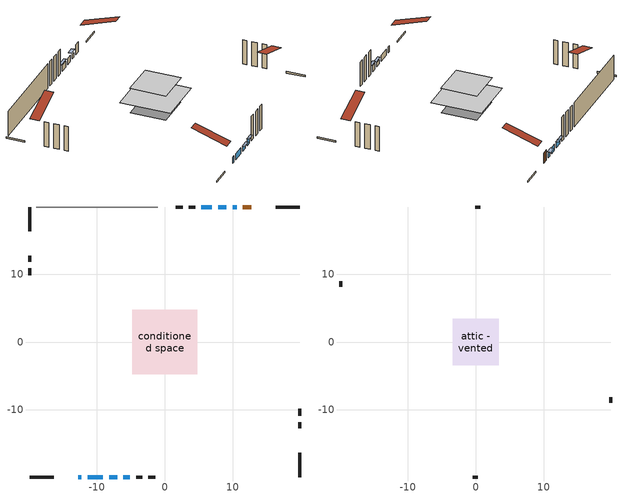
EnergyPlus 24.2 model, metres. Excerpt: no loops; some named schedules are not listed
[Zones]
conditioned space
 floor outside (Floor1 construction): -0.59,-0.59 -0.59,0.59 0.59,0.59 0.59,-0.59 z0
 floor adiabatic (AdiabaticFloorConstruction): -4.78,-4.78 -4.78,4.78 4.78,4.78 4.78,-4.78 z2.44
 floor foundation (Slab1 construction): -3.36,-3.36 -3.36,3.36 3.36,3.36 3.36,-3.36 z0
 wall outside (RimJoist1 construction): 19.87,19.87 16.31,19.87 / -19.87,-19.87 -16.31,-19.87 / -19.87,19.87 -19.87,16.31 / 19.87,-19.87 19.87,-16.31 z0:0.3
 wall outside (AdiabaticWallConstruction 1): 12.7,19.87 11.51,19.87 z0:2.03
 wall outside (AdiabaticWallConstruction): -12.7,-19.87 -12.26,-19.87 / 9.07,19.87 7.85,19.87 / -11.33,-19.87 -9.1,-19.87 / -6.07,-19.87 -5.16,-19.87 z0:1.22; 10.58,19.87 10,19.87 z0:0.92; 6.92,19.87 5.39,19.87 z0:1.14; -8.17,-19.87 -7,-19.87 z0:0.82
 wall outside (Wall1 construction): 4.47,19.87 3.56,19.87 / -4.23,-19.87 -3.33,-19.87 / -19.87,12.7 -19.87,11.8 / 19.87,-12.7 19.87,-11.8 z0:4.88
 wall outside (Wall2 construction): 2.64,19.87 1.61,19.87 / -2.4,-19.87 -1.37,-19.87 / -19.87,10.87 -19.87,9.84 / 19.87,-10.87 19.87,-9.84 z0:4.88
 wall adiabatic (Wall4 construction): -1.02,19.87 -18.94,19.87 z0:4.88
 window (WindowConstruction 5): -12.7,-19.87 -12.26,-19.87 z0:1.22
 window (WindowConstruction 6): 10.58,19.87 10,19.87 z0:0.91
 window (WindowConstruction): 9.07,19.87 7.85,19.87 z0:1.22
 window (WindowConstruction 1): -11.33,-19.87 -9.1,-19.87 z0:1.22
 window (WindowConstruction 2): 6.92,19.87 5.4,19.87 z0:1.14
 window (WindowConstruction 3): -8.17,-19.87 -7,-19.87 z0:0.81
 window (WindowConstruction 4): -6.07,-19.87 -5.16,-19.87 z0:1.22
 door (Door): 12.7,19.87 11.51,19.87 z0:2.03
 ceiling adiabatic (AdiabaticFloorConstruction): 4.78,-4.78 4.78,4.78 -4.78,4.78 -4.78,-4.78 z2.44
attic - vented
 floor to conditioned space (Floor2 construction Reversed): -3.41,-3.41 -3.41,3.41 3.41,3.41 3.41,-3.41 z4.88
 wall outside (Wall3 construction): 0.68,19.87 -0.09,19.87 / -0.45,-19.87 0.33,-19.87 / -19.87,8.92 -19.87,8.14 / 19.87,-8.92 19.87,-8.14 z0:4.88
 roof outside (Roof1 construction): 13.63,19.87,4.88 13.63,13.23,7.09 15.38,13.23,7.09 15.38,19.87,4.88; -13.63,-19.87,4.88 -13.63,-13.23,7.09 -15.38,-13.23,7.09 -15.38,-19.87,4.88; -19.87,13.63,4.88 -13.23,13.63,7.09 -13.23,15.38,7.09 -19.87,15.38,4.88; 19.87,-13.63,4.88 13.23,-13.63,7.09 13.23,-15.38,7.09 19.87,-15.38,4.88
shading: 9.54,19.87 11.04,19.87 11.04,20.48 9.54,20.48 z1.37; 5.1,19.87 7.22,19.87 7.22,20.33 5.1,20.33 z1.44; -6.7,-19.87 -8.47,-19.87 -8.47,-20.33 -6.7,-20.33 z1.11; -4.86,-19.87 -6.37,-19.87 -6.37,-20.33 -4.86,-20.33 z1.52
[Building]
Building 1: Terrain=Suburbs
[Site:Location]
Saint John AP_NB: Latitude {deg}=45.32; Longitude {deg}=-65.89; Time Zone {hr}=-4; Elevation {m}=109; Keep Site Location Information=Yes
[Site:GroundTemperature:Shallow]
1.82357, -0.0370019, -0.186003, 0.696932, 4.24142, 7.7694, 10.828, 12.7655, 12.9301, 11.3543, 8.37368, 4.95392
[Site:WaterMainsTemperature]
Calculation Method=Schedule; Temperature Schedule=mains temperature schedule
[Material] Roughness=Rough; Thermal Absorptance=0.9
Name | Thickness {m} | Conductivity {W/m-K} | Density {kg/m3} | Specific Heat {J/kg-K} | Solar Absorptance | Visible Absorptance
asphalt or fiberglass shingles | 0.00635 | 0.162714 | 1121.4 | 1465.45 | 0.4 | 0.4
ceiling loosefill ins | 0.169333 | 0.0480833 | 16.02 | 1046.75 | 0.7 | 0.7
ceiling stud and cavity | 0.1397 | 0.102239 | 65.682 | 1177.47 | 0.7 | 0.7
concrete 4.0 in. | 0.1016 | 1.803125 | 2242.8 | 837.4 | 0.7 | 0.7
door material | 0.04445 | 0.053851 | 512.64 | 1214.23 | 0.7 | 0.7
floor covering | 0.0127 | 0.0433444 | 54.468 | 1339.84 | 0.6 | 0.6
floor rigid ins; wall rigid ins | 0.512978 | 0.029427 | 32.04 | 1214.23 | 0.7 | 0.7
floor stud and cavity | 0.1397 | 0.0883297 | 92.3553 | 1139.71 | 0.7 | 0.7
floor stud and cavity 1 | 0.1397 | 1.75129 | 37.0049 | 1207.88 | 0.7 | 0.7
furniture material conditioned space 1 | 0.1524 | 0.115458 | 640.8 | 1214.23 | 0.6 | 0.6
gypsum board | 0.0127 | 0.160291 | 801 | 837.4 | 0.6 | 0.6
interior vertical ins | 0.025908 | 0.029427 | 32.04 | 1214.23 | 0.7 | 0.7
osb sheathing 0.5 in. | 0.0127 | 0.115458 | 512.64 | 1214.23 | 0.7 | 0.7
osb sheathing 0.5 in. 1 | 0.0127 | 0.115458 | 512.64 | 1214.23 | 0.4 | 0.4
osb sheathing 0.75 in. | 0.01905 | 0.115458 | 512.64 | 1214.23 | 0.7 | 0.7
osb sheathing 2.0 in. | 0.0508 | 0.115458 | 512.64 | 1214.23 | 0.7 | 0.7
rim joist stud and cavity | 0.0508 | 0.035724 | 125.044 | 1163.47 | 0.6 | 0.6
slab rigid ins | 0.000273588 | 0.029427 | 32.04 | 1214.23 | 0.7 | 0.7
wall stud and cavity | 0.1397 | 0.0995464 | 139.0536 | 1170.24 | 0.7 | 0.7
wall stud and cavity 1 | 0.1397 | 0.0999226 | 139.0536 | 1170.24 | 0.7 | 0.7
wall stud and cavity 2 | 0.0889 | 6.1454 | 50.32683 | 1063.81 | 0.6 | 0.6
wall stud and cavity 3 | 0.1397 | 0.0891899 | 139.0536 | 1170.24 | 0.7 | 0.7
wall stud and cavity 4 | 0.0889 | 0.380278 | 52.3479 | 1209.89 | 0.7 | 0.7
wall stud and cavity 5 | 0.0889 | 0.391764 | 83.0341 | 1211.67 | 0.7 | 0.7
wood siding | 0.0254 | 0.102417 | 544.68 | 1172.36 | 0.4 | 0.4
wood siding 1 | 0.00254 | 0.102417 | 544.68 | 1172.36 | 0.4 | 0.4
wood siding 2; wood siding 3; wood siding 4 | 0.0254 | 0.102417 | 544.68 | 1172.36 | 0.7 | 0.7
[WindowMaterial:SimpleGlazingSystem]
Name | U-Factor {W/m2-K} | Solar Heat Gain Coefficient
WindowMaterial | 2.05089 | 0.53
WindowMaterial 1 | 1.85784 | 0.64
WindowMaterial 2 | 2.02364 | 0.54
WindowMaterial 3 | 2.10256 | 0.49
WindowMaterial 4 | 2.080987 | 0.51
WindowMaterial 5 | 3.04 | 0.46
[Construction]
AdiabaticFloorConstruction: floor stud and cavity 1, floor rigid ins, osb sheathing 0.75 in., floor covering
AdiabaticWallConstruction: wood siding 3, wall rigid ins, wall stud and cavity 4, gypsum board
AdiabaticWallConstruction 1: wood siding 4, wall rigid ins, wall stud and cavity 4, gypsum board
Door: door material
Floor1 construction: floor stud and cavity, osb sheathing 0.75 in., floor covering
Floor2 construction Reversed: gypsum board, ceiling stud and cavity, ceiling loosefill ins
furniture construction conditioned space 1: furniture material conditioned space 1
PartitionWallConstruction: gypsum board, wall stud and cavity 5, gypsum board
RimJoist1 construction: wood siding 2, osb sheathing 2.0 in., rim joist stud and cavity
Roof1 construction: asphalt or fiberglass shingles
Slab1 construction: slab rigid ins, concrete 4.0 in.
Wall1 construction: wood siding, osb sheathing 0.5 in., wall stud and cavity, gypsum board
Wall2 construction: wood siding, osb sheathing 0.5 in., wall stud and cavity 1, gypsum board
Wall3 construction: wood siding 1, wall stud and cavity 2
Wall4 construction: osb sheathing 0.5 in. 1, wall stud and cavity 3, gypsum board
WindowConstruction: WindowMaterial
WindowConstruction 1: WindowMaterial 1
WindowConstruction 2: WindowMaterial 2
WindowConstruction 3: WindowMaterial 3
WindowConstruction 4: WindowMaterial 4
WindowConstruction 5; WindowConstruction 6: WindowMaterial 5
[Zone] Multiplier=1; Part of Total Floor Area=Yes
Name | Volume {m3}
attic - vented | 16.685
conditioned space | 236.9
[Space]
Name | Zone | Volume {m3}
attic - vented 1 | attic - vented | 16.685
conditioned space 1 | conditioned space | 236.9
[ZoneInfiltration:EffectiveLeakageArea]
infil attic - vented 1: Zone or Space=attic - vented 1; Schedule=Always On Discrete; Effective Air Leakage Area {cm2}=1639.41; Stack Coefficient=0.000492995; Wind Coefficient=1.50017e-05
[ZoneMixing]
whole house fan mix: Zone or Space=attic - vented; Schedule=Always On Continuous; Design Flow Rate Calculation Method=Flow/Zone; Design Flow Rate {m3/s}=0; Source Zone or Space=conditioned space
[SurfaceProperty:ExposedFoundationPerimeter]
Slab1: Exposed Perimeter Calculation Method=TotalExposedPerimeter; Total Exposed Perimeter {m}=10.363
[InternalMass] Zone or ZoneList=conditioned space; Space or SpaceList=conditioned space 1
Name | Construction | Surface Area {m2}
furniture mass conditioned space 1 | furniture construction conditioned space 1 | 55.18
partition wall mass | PartitionWallConstruction | 137.95
[Lights]
interior lighting: Zone or ZoneList or Space or SpaceList=conditioned space 1; Schedule=interior lighting schedule; Design Level Calculation Method=LightingLevel; Lighting Level {W}=343.2; Return Air Fraction=0; Fraction Radiant=0.6; Fraction Visible=0.2; Fraction Replaceable=1
[People]
occupants: Zone or ZoneList or Space or SpaceList=conditioned space 1; Number of People Schedule=occupants schedule; Number of People Calculation Method=People; Number of People=3; Fraction Radiant=0.314171; Sensible Heat Fraction=0.56303; Activity Level Schedule=occupants activity schedule; Carbon Dioxide Generation Rate {m3/s-W}=0; Enable ASHRAE 55 Comfort Warnings=No; Mean Radiant Temperature Calculation Type=EnclosureAveraged
[ElectricEquipment] Zone or ZoneList or Space or SpaceList=conditioned space 1; Design Level Calculation Method=EquipmentLevel
Name | Schedule | Design Level {W} | Fraction Latent | Fraction Radiant | Fraction Lost
clothes dryer | clothes dryer schedule | 140.772 | 0.015 | 0.081 | 0.85
clothes washer | clothes washer schedule | 32.1985 | 0.03 | 0.162 | 0.7
cooking range | cooking range schedule | 208.969 | 0.08 | 0.432 | 0.2
dishwasher | dishwasher schedule | 66.8632 | 0.3 | 0.18 | 0.4
fridge | fridge schedule | 72.9452 | 0 | 0.6 | 0
mech vent bath fan 0 | mech vent bath fan 0 schedule | 50.2 | 0 | 0 | 1
mech vent house fan | mech vent house fan schedule | 25 | 0 | 0 | 0.5
mech vent house fan cfis | mech vent house fan cfis schedule | 0 | 0 | 0 | 0
mech vent range fan 0 | mech vent range fan 0 schedule | 57 | 0 | 0 | 1
misc plug loads | misc plug loads schedule | 494.7 | 0.045 | 0.513 | 0.1
whole house fan | Always On Discrete | 0 | 0 | 0 | 1
[OtherEquipment] Zone or ZoneList or Space or SpaceList=conditioned space 1; Design Level Calculation Method=EquipmentLevel
Name | Fuel Type | Schedule | Design Level {W} | Fraction Latent | Fraction Radiant | Fraction Lost
clothes dryer 1 | Electricity | clothes dryer schedule | 0 | 0.015 | 0.081 | 0.85
cooking range 1 | Electricity | cooking range schedule | 0 | 0.08 | 0.432 | 0.2
general water use latent | None | general water use schedule | 59.3978 | 1 | 0 | 0
general water use sensible | None | general water use schedule | -58.539 | 0 | 0.6 | 0
mech vent house fan latent load | None | Always On Discrete | 0 | 1 | 0 | 0
mech vent house fan sensible load | None | Always On Discrete | 0 | 0 | 0 | 0
water heater energy adjustment1 | Electricity | Always On Discrete | 0.01 | 0 | 0 | 1
[ZoneInfiltration:DesignFlowRate] Zone or ZoneList or Space or SpaceList=conditioned space 1; Schedule=Always On Discrete; Design Flow Rate Calculation Method=Flow/Zone; Design Flow Rate {m3/s}=0
infil flow; natural vent flow; whole house fan flow
[ZoneControl:Thermostat]
conditioned space Thermostat: Zone or ZoneList=conditioned space; Control Type Schedule=conditioned space Thermostat Schedule; Control 1=conditioned space temperature setpoint; Temperature Difference Between Cutout And Setpoint {deltaC}=0
[ZoneHVAC:Baseboard:Convective:Electric]
electric baseboard: Availability Schedule=Always On Discrete; Heating Design Capacity {W}=6184.97; Efficiency=1
[Zone equipment]
conditioned space: electric baseboard
[Foundation:Kiva]
Foundation Kiva 1: Initial Indoor Air Temperature {C}=18; Interior Vertical Insulation Material=interior vertical ins; Interior Vertical Insulation Depth {m}=0.1016; Wall Height Above Grade {m}=0.1016; Wall Depth Below Slab {m}=0.2032
[Foundation:Kiva:Settings]
Soil Conductivity {W/m-K}=0.849921; Soil Density {kg/m3}=1842.3; Soil Specific Heat {J/kg-K}=418.7; Ground Solar Absorptivity=0.9; Ground Thermal Absorptivity=0.9; Ground Surface Roughness {m}=0.03; Far-Field Width {m}=40; Deep-Ground Boundary Condition=ZeroFlux; Deep-Ground Depth {m}=40; Minimum Cell Dimension {m}=0.2; Maximum Cell Growth Coefficient=3; Simulation Timestep=Timestep
[Exterior:Lights]
exterior lighting: Schedule=exterior lighting schedule; Design Level {W}=75.6
[EnergyManagementSystem:GlobalVariable]
infil_program_Qfan
infil_program_Qinf
natural_vent_program_Qnv
natural_vent_program_Qwhf
[EnergyManagementSystem:Sensor]
Name | Output:Variable or Output:Meter Index Key | Output:Variable or Output:Meter
airflow_gain | infil flow | Infiltration Sensible Heat Gain Energy
airflow_gain_1 | natural vent flow | Infiltration Sensible Heat Gain Energy
airflow_gain_2 | whole house fan flow | Infiltration Sensible Heat Gain Energy
airflow_loss | infil flow | Infiltration Sensible Heat Loss Energy
airflow_loss_1 | natural vent flow | Infiltration Sensible Heat Loss Energy
airflow_loss_2 | whole house fan flow | Infiltration Sensible Heat Loss Energy
clg_load_cond |  | Cooling:EnergyTransfer:Zone:CONDITIONED SPACE
clg_sp_s; clg_sp_s_1 | cooling setpoint | Schedule Value
clothes_dryer_exhaust_0_sch_s | clothes dryer exhaust 0 schedule | Schedule Value
conditioned_space_clg_unmet_s | conditioned space | Zone Cooling Setpoint Not Met Time
conditioned_space_htg_unmet_s | conditioned space | Zone Heating Setpoint Not Met Time
cool_season | cooling season schedule | Schedule Value
fridge_tin_s | conditioned space | Zone Mean Air Temperature
htg_load_cond |  | Heating:EnergyTransfer:Zone:CONDITIONED SPACE
htg_sp_s; htg_sp_s_1 | heating setpoint | Schedule Value
ig_ee_conv | clothes dryer | Electric Equipment Convective Heating Energy
ig_ee_conv_2 | cooking range | Electric Equipment Convective Heating Energy
ig_ee_conv_4 | fridge | Electric Equipment Convective Heating Energy
ig_ee_conv_5 | misc plug loads | Electric Equipment Convective Heating Energy
ig_ee_conv_6 | whole house fan | Electric Equipment Convective Heating Energy
ig_ee_rad | clothes dryer | Electric Equipment Radiant Heating Energy
ig_ee_rad_2 | cooking range | Electric Equipment Radiant Heating Energy
ig_ee_rad_4 | fridge | Electric Equipment Radiant Heating Energy
ig_ee_rad_5 | misc plug loads | Electric Equipment Radiant Heating Energy
ig_ee_rad_6 | whole house fan | Electric Equipment Radiant Heating Energy
ig_lgt_conv | interior lighting | Lights Convective Heating Energy
ig_lgt_rad | interior lighting | Lights Radiant Heating Energy
ig_lgt_vis | interior lighting | Lights Visible Radiation Heating Energy
ig_oe_conv | clothes dryer 1 | Other Equipment Convective Heating Energy
ig_oe_conv_1 | cooking range 1 | Other Equipment Convective Heating Energy
ig_oe_conv_2 | general water use latent | Other Equipment Convective Heating Energy
ig_oe_conv_3 | general water use sensible | Other Equipment Convective Heating Energy
ig_oe_conv_4 | water heater energy adjustment1 | Other Equipment Convective Heating Energy
ig_oe_rad | clothes dryer 1 | Other Equipment Radiant Heating Energy
ig_oe_rad_1 | cooking range 1 | Other Equipment Radiant Heating Energy
ig_oe_rad_2 | general water use latent | Other Equipment Radiant Heating Energy
ig_oe_rad_3 | general water use sensible | Other Equipment Radiant Heating Energy
ig_oe_rad_4 | water heater energy adjustment1 | Other Equipment Radiant Heating Energy
ig_ppl_conv | occupants | People Convective Heating Energy
ig_ppl_rad | occupants | People Radiant Heating Energy
im_conv | furniture mass conditioned space 1 | Surface Inside Face Convection Heat Gain Energy
im_conv_1 | partition wall mass | Surface Inside Face Convection Heat Gain Energy
im_ig | furniture mass conditioned space 1 | Surface Inside Face Internal Gains Radiation Heat Gain Energy
im_ig_1 | partition wall mass | Surface Inside Face Internal Gains Radiation Heat Gain Energy
im_lgt | furniture mass conditioned space 1 | Surface Inside Face Lights Radiation Heat Gain Energy
im_lgt_1 | partition wall mass | Surface Inside Face Lights Radiation Heat Gain Energy
im_sol | furniture mass conditioned space 1 | Surface Inside Face Solar Radiation Heat Gain Energy
im_sol_1 | partition wall mass | Surface Inside Face Solar Radiation Heat Gain Energy
im_surf | furniture mass conditioned space 1 | Surface Inside Face Net Surface Thermal Radiation Heat Gain Energy
im_surf_1 | partition wall mass | Surface Inside Face Net Surface Thermal Radiation Heat Gain Energy
mech_vent_bath_fan_0_sch_s | mech vent bath fan 0 schedule | Schedule Value
mech_vent_range_fan_0_sch_s | mech vent range fan 0 schedule | Schedule Value
mv_conv | mech vent bath fan 0 | Electric Equipment Convective Heating Energy
mv_conv_1 | mech vent house fan | Electric Equipment Convective Heating Energy
mv_conv_2 | mech vent house fan cfis | Electric Equipment Convective Heating Energy
mv_conv_3 | mech vent range fan 0 | Electric Equipment Convective Heating Energy
mv_conv_4 | mech vent house fan latent load | Other Equipment Convective Heating Energy
mv_conv_5 | mech vent house fan sensible load | Other Equipment Convective Heating Energy
mv_rad | mech vent bath fan 0 | Electric Equipment Radiant Heating Energy
mv_rad_1 | mech vent house fan | Electric Equipment Radiant Heating Energy
mv_rad_2 | mech vent house fan cfis | Electric Equipment Radiant Heating Energy
mv_rad_3 | mech vent range fan 0 | Electric Equipment Radiant Heating Energy
mv_rad_4 | mech vent house fan latent load | Other Equipment Radiant Heating Energy
mv_rad_5 | mech vent house fan sensible load | Other Equipment Radiant Heating Energy
natural_vent_s | natural vent schedule | Schedule Value
out_pb_s |  | Site Outdoor Air Barometric Pressure
out_wt_s |  | Site Outdoor Air Humidity Ratio
site_vw_s |  | Site Wind Speed
ss_back_out | Window1 | Surface Window Shortwave from Zone Back Out Window Heat Transfer Rate
ss_back_out_1 | Window2 | Surface Window Shortwave from Zone Back Out Window Heat Transfer Rate
ss_back_out_2 | Window3 | Surface Window Shortwave from Zone Back Out Window Heat Transfer Rate
ss_back_out_3 | Window4 | Surface Window Shortwave from Zone Back Out Window Heat Transfer Rate
ss_back_out_4 | Window5 | Surface Window Shortwave from Zone Back Out Window Heat Transfer Rate
ss_back_out_5 | Window6 | Surface Window Shortwave from Zone Back Out Window Heat Transfer Rate
ss_back_out_6 | Window7 | Surface Window Shortwave from Zone Back Out Window Heat Transfer Rate
ss_conv | Door1 | Surface Inside Face Convection Heat Gain Energy
ss_conv_1 | Window1 | Surface Inside Face Convection Heat Gain Energy
ss_conv_2 | Window2 | Surface Inside Face Convection Heat Gain Energy
ss_conv_3 | Window3 | Surface Inside Face Convection Heat Gain Energy
ss_conv_4 | Window4 | Surface Inside Face Convection Heat Gain Energy
ss_conv_5 | Window5 | Surface Inside Face Convection Heat Gain Energy
ss_conv_6 | Window6 | Surface Inside Face Convection Heat Gain Energy
ss_conv_7 | Window7 | Surface Inside Face Convection Heat Gain Energy
ss_ig | Door1 | Surface Inside Face Internal Gains Radiation Heat Gain Energy
ss_ig_1 | Window1 | Surface Inside Face Internal Gains Radiation Heat Gain Energy
ss_ig_2 | Window2 | Surface Inside Face Internal Gains Radiation Heat Gain Energy
ss_ig_3 | Window3 | Surface Inside Face Internal Gains Radiation Heat Gain Energy
ss_ig_4 | Window4 | Surface Inside Face Internal Gains Radiation Heat Gain Energy
ss_ig_5 | Window5 | Surface Inside Face Internal Gains Radiation Heat Gain Energy
ss_ig_6 | Window6 | Surface Inside Face Internal Gains Radiation Heat Gain Energy
ss_ig_7 | Window7 | Surface Inside Face Internal Gains Radiation Heat Gain Energy
ss_lgt | Door1 | Surface Inside Face Lights Radiation Heat Gain Energy
ss_sol | Door1 | Surface Inside Face Solar Radiation Heat Gain Energy
ss_surf | Door1 | Surface Inside Face Net Surface Thermal Radiation Heat Gain Energy
ss_surf_1 | Window1 | Surface Inside Face Net Surface Thermal Radiation Heat Gain Energy
ss_surf_2 | Window2 | Surface Inside Face Net Surface Thermal Radiation Heat Gain Energy
ss_surf_3 | Window3 | Surface Inside Face Net Surface Thermal Radiation Heat Gain Energy
ss_surf_4 | Window4 | Surface Inside Face Net Surface Thermal Radiation Heat Gain Energy
ss_surf_5 | Window5 | Surface Inside Face Net Surface Thermal Radiation Heat Gain Energy
ss_surf_6 | Window6 | Surface Inside Face Net Surface Thermal Radiation Heat Gain Energy
ss_surf_7 | Window7 | Surface Inside Face Net Surface Thermal Radiation Heat Gain Energy
ss_trans_in | Window1 | Surface Window Transmitted Solar Radiation Rate
ss_trans_in_1 | Window2 | Surface Window Transmitted Solar Radiation Rate
ss_trans_in_2 | Window3 | Surface Window Transmitted Solar Radiation Rate
ss_trans_in_3 | Window4 | Surface Window Transmitted Solar Radiation Rate
ss_trans_in_4 | Window5 | Surface Window Transmitted Solar Radiation Rate
ss_trans_in_5 | Window6 | Surface Window Transmitted Solar Radiation Rate
ss_trans_in_6 | Window7 | Surface Window Transmitted Solar Radiation Rate
ss_trans_out | Window1 | Surface Inside Face Initial Transmitted Diffuse Transmitted Out Window Solar Radiation Rate
ss_trans_out_1 | Window2 | Surface Inside Face Initial Transmitted Diffuse Transmitted Out Window Solar Radiation Rate
ss_trans_out_2 | Window3 | Surface Inside Face Initial Transmitted Diffuse Transmitted Out Window Solar Radiation Rate
ss_trans_out_3 | Window4 | Surface Inside Face Initial Transmitted Diffuse Transmitted Out Window Solar Radiation Rate
ss_trans_out_4 | Window5 | Surface Inside Face Initial Transmitted Diffuse Transmitted Out Window Solar Radiation Rate
ss_trans_out_5 | Window6 | Surface Inside Face Initial Transmitted Diffuse Transmitted Out Window Solar Radiation Rate
ss_trans_out_6 | Window7 | Surface Inside Face Initial Transmitted Diffuse Transmitted Out Window Solar Radiation Rate
s_conv | Floor1 | Surface Inside Face Convection Heat Gain Energy
s_conv_1 | Floor2 | Surface Inside Face Convection Heat Gain Energy
s_conv_10 | Wall1:180 | Surface Inside Face Convection Heat Gain Energy
s_conv_11 | Wall1:270 | Surface Inside Face Convection Heat Gain Energy
s_conv_12 | Wall1:90 | Surface Inside Face Convection Heat Gain Energy
s_conv_13 | Wall2:0 | Surface Inside Face Convection Heat Gain Energy
s_conv_14 | Wall2:180 | Surface Inside Face Convection Heat Gain Energy
s_conv_15 | Wall2:270 | Surface Inside Face Convection Heat Gain Energy
s_conv_16 | Wall2:90 | Surface Inside Face Convection Heat Gain Energy
s_conv_17 | Wall4 | Surface Inside Face Convection Heat Gain Energy
s_conv_2 | inferred conditioned ceiling | Surface Inside Face Convection Heat Gain Energy
s_conv_3 | inferred conditioned floor | Surface Inside Face Convection Heat Gain Energy
s_conv_4 | RimJoist1:0 | Surface Inside Face Convection Heat Gain Energy
s_conv_5 | RimJoist1:180 | Surface Inside Face Convection Heat Gain Energy
s_conv_6 | RimJoist1:270 | Surface Inside Face Convection Heat Gain Energy
s_conv_7 | RimJoist1:90 | Surface Inside Face Convection Heat Gain Energy
s_conv_8 | Slab1 | Surface Inside Face Convection Heat Gain Energy
s_conv_9 | Wall1:0 | Surface Inside Face Convection Heat Gain Energy
s_ig | Floor1 | Surface Inside Face Internal Gains Radiation Heat Gain Energy
s_ig_1 | Floor2 | Surface Inside Face Internal Gains Radiation Heat Gain Energy
s_ig_10 | Wall1:180 | Surface Inside Face Internal Gains Radiation Heat Gain Energy
s_ig_11 | Wall1:270 | Surface Inside Face Internal Gains Radiation Heat Gain Energy
s_ig_12 | Wall1:90 | Surface Inside Face Internal Gains Radiation Heat Gain Energy
s_ig_13 | Wall2:0 | Surface Inside Face Internal Gains Radiation Heat Gain Energy
s_ig_14 | Wall2:180 | Surface Inside Face Internal Gains Radiation Heat Gain Energy
s_ig_15 | Wall2:270 | Surface Inside Face Internal Gains Radiation Heat Gain Energy
s_ig_16 | Wall2:90 | Surface Inside Face Internal Gains Radiation Heat Gain Energy
s_ig_17 | Wall4 | Surface Inside Face Internal Gains Radiation Heat Gain Energy
s_ig_2 | inferred conditioned ceiling | Surface Inside Face Internal Gains Radiation Heat Gain Energy
s_ig_3 | inferred conditioned floor | Surface Inside Face Internal Gains Radiation Heat Gain Energy
s_ig_4 | RimJoist1:0 | Surface Inside Face Internal Gains Radiation Heat Gain Energy
s_ig_5 | RimJoist1:180 | Surface Inside Face Internal Gains Radiation Heat Gain Energy
s_ig_6 | RimJoist1:270 | Surface Inside Face Internal Gains Radiation Heat Gain Energy
s_ig_7 | RimJoist1:90 | Surface Inside Face Internal Gains Radiation Heat Gain Energy
s_ig_8 | Slab1 | Surface Inside Face Internal Gains Radiation Heat Gain Energy
s_ig_9 | Wall1:0 | Surface Inside Face Internal Gains Radiation Heat Gain Energy
s_lgt | Floor1 | Surface Inside Face Lights Radiation Heat Gain Energy
s_lgt_1 | Floor2 | Surface Inside Face Lights Radiation Heat Gain Energy
s_lgt_10 | Wall1:180 | Surface Inside Face Lights Radiation Heat Gain Energy
s_lgt_11 | Wall1:270 | Surface Inside Face Lights Radiation Heat Gain Energy
s_lgt_12 | Wall1:90 | Surface Inside Face Lights Radiation Heat Gain Energy
s_lgt_13 | Wall2:0 | Surface Inside Face Lights Radiation Heat Gain Energy
s_lgt_14 | Wall2:180 | Surface Inside Face Lights Radiation Heat Gain Energy
s_lgt_15 | Wall2:270 | Surface Inside Face Lights Radiation Heat Gain Energy
s_lgt_16 | Wall2:90 | Surface Inside Face Lights Radiation Heat Gain Energy
s_lgt_17 | Wall4 | Surface Inside Face Lights Radiation Heat Gain Energy
s_lgt_2 | inferred conditioned ceiling | Surface Inside Face Lights Radiation Heat Gain Energy
s_lgt_3 | inferred conditioned floor | Surface Inside Face Lights Radiation Heat Gain Energy
s_lgt_4 | RimJoist1:0 | Surface Inside Face Lights Radiation Heat Gain Energy
s_lgt_5 | RimJoist1:180 | Surface Inside Face Lights Radiation Heat Gain Energy
s_lgt_6 | RimJoist1:270 | Surface Inside Face Lights Radiation Heat Gain Energy
s_lgt_7 | RimJoist1:90 | Surface Inside Face Lights Radiation Heat Gain Energy
s_lgt_8 | Slab1 | Surface Inside Face Lights Radiation Heat Gain Energy
s_lgt_9 | Wall1:0 | Surface Inside Face Lights Radiation Heat Gain Energy
s_sol | Floor1 | Surface Inside Face Solar Radiation Heat Gain Energy
s_sol_1 | Floor2 | Surface Inside Face Solar Radiation Heat Gain Energy
s_sol_10 | Wall1:180 | Surface Inside Face Solar Radiation Heat Gain Energy
s_sol_11 | Wall1:270 | Surface Inside Face Solar Radiation Heat Gain Energy
s_sol_12 | Wall1:90 | Surface Inside Face Solar Radiation Heat Gain Energy
s_sol_13 | Wall2:0 | Surface Inside Face Solar Radiation Heat Gain Energy
